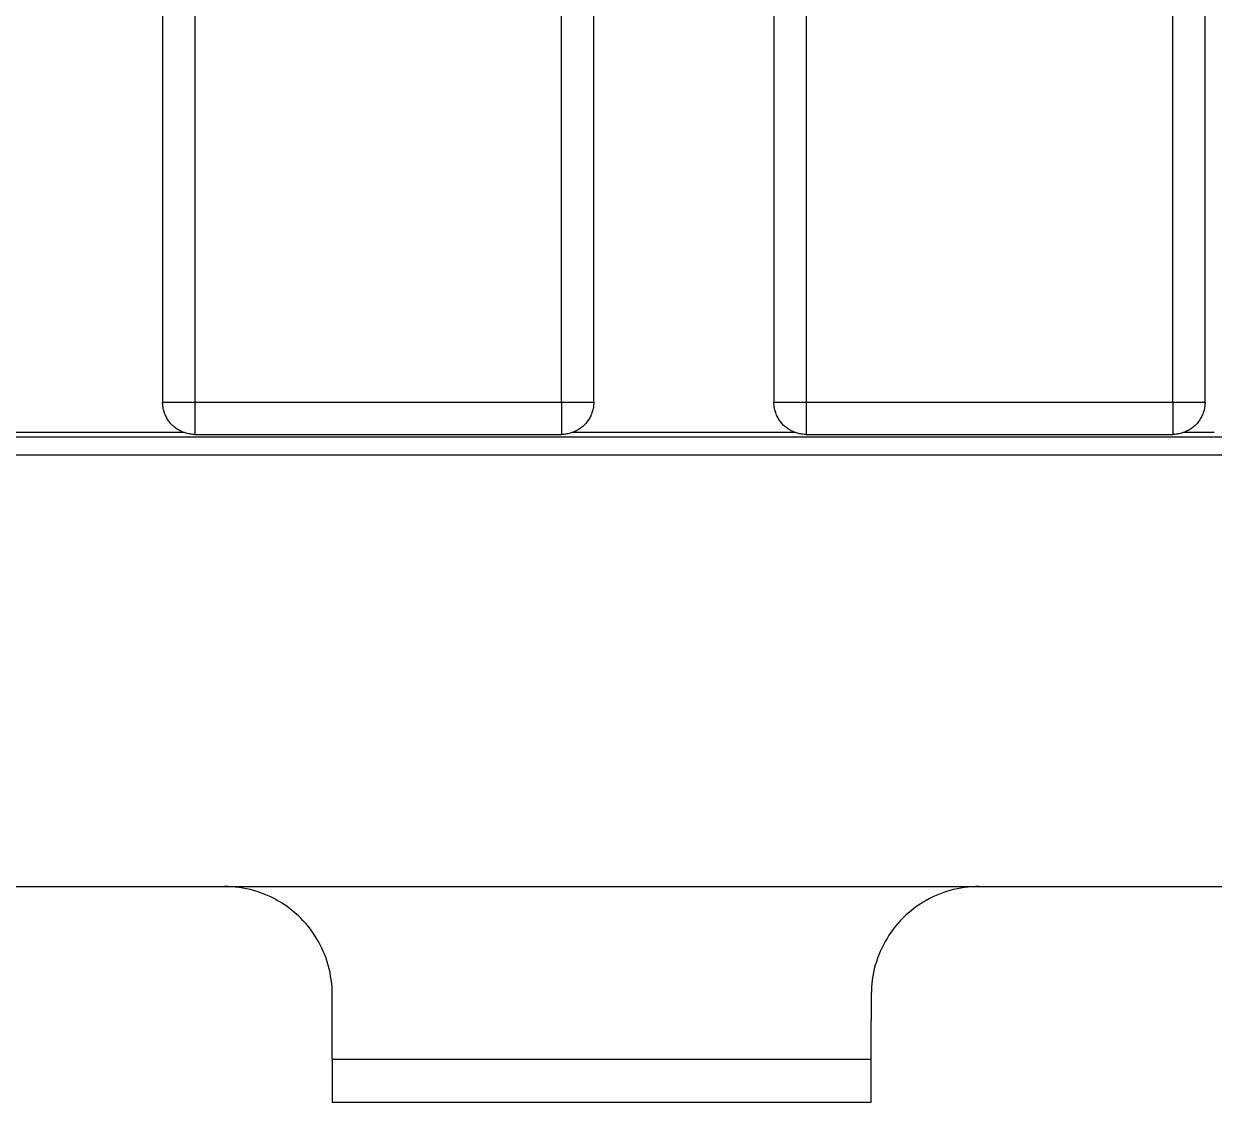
# Model space of a CAD drawing. Header units: millimetres. Extents: x -1283 to 2747, y -259 to 2557.
# Drawn here: x 1693.5 to 1804, y 1281.7 to 1381.7 of the extents above; entities that cross this region are included whole.
import ezdxf

# ---------------------------------------------------------------- set-up
doc = ezdxf.new("R2010")
doc.units = ezdxf.units.MM
doc.header["$MEASUREMENT"] = 0
doc.layers.add('Utwórz2D linie widoczne', color=7, linetype='Continuous', true_color=0x000000)

msp = doc.modelspace()

# ---------------------------------------------------------------- linework, layer by layer
at = {"layer": 'Utwórz2D linie widoczne'}
for p, q in [((1706.41, 2055.65), (1706.41, 1346.65)), ((1709.41, 2055.65), (1709.41, 1346.65)), ((1743.41, 1346.65), (1743.41, 2055.65)), ((1746.41, 1346.65), (1746.41, 2055.65)), ((1763.11, 2055.65), (1763.11, 1346.65)), ((1766.11, 2055.65), (1766.11, 1346.65)), ((1800.11, 1346.65), (1800.11, 2055.65)), ((1803.11, 1346.65), (1803.11, 2055.65)), ((1706.41, 1346.65), (1709.41, 1346.65)), ((1706.41, 1346.54), (1706.41, 1346.65)), ((1706.42, 1346.44), (1706.41, 1346.54)), ((1706.43, 1346.34), (1706.42, 1346.44)), ((1706.44, 1346.24), (1706.43, 1346.34)), ((1706.45, 1346.14), (1706.44, 1346.24)), ((1706.47, 1346.04), (1706.45, 1346.14)), ((1706.5, 1345.94), (1706.47, 1346.04)), ((1709.41, 1346.65), (1743.41, 1346.65)), ((1709.41, 1346.65), (1709.41, 1343.65)), ((1743.41, 1346.65), (1746.41, 1346.65)), ((1743.41, 1346.65), (1743.41, 1343.65)), ((1746.35, 1346.04), (1746.32, 1345.94)), ((1746.37, 1346.14), (1746.35, 1346.04)), ((1746.38, 1346.24), (1746.37, 1346.14)), ((1746.39, 1346.34), (1746.38, 1346.24)), ((1746.4, 1346.44), (1746.39, 1346.34)), ((1746.41, 1346.54), (1746.4, 1346.44)), ((1746.41, 1346.65), (1746.41, 1346.54)), ((1763.11, 1346.65), (1766.11, 1346.65)), ((1763.11, 1346.54), (1763.11, 1346.65)), ((1763.12, 1346.44), (1763.11, 1346.54)), ((1763.13, 1346.34), (1763.12, 1346.44)), ((1763.14, 1346.24), (1763.13, 1346.34)), ((1763.15, 1346.14), (1763.14, 1346.24)), ((1763.17, 1346.04), (1763.15, 1346.14)), ((1763.2, 1345.94), (1763.17, 1346.04)), ((1766.11, 1346.65), (1800.11, 1346.65)), ((1766.11, 1346.65), (1766.11, 1343.65)), ((1800.11, 1346.65), (1803.11, 1346.65)), ((1800.11, 1346.65), (1800.11, 1343.65)), ((1803.05, 1346.04), (1803.02, 1345.94)), ((1803.07, 1346.14), (1803.05, 1346.04)), ((1803.08, 1346.24), (1803.07, 1346.14)), ((1803.09, 1346.34), (1803.08, 1346.24)), ((1803.1, 1346.44), (1803.09, 1346.34)), ((1803.11, 1346.54), (1803.1, 1346.44)), ((1803.11, 1346.65), (1803.11, 1346.54)), ((1706.52, 1345.84), (1706.5, 1345.94)), ((1706.55, 1345.74), (1706.52, 1345.84)), ((1706.58, 1345.64), (1706.55, 1345.74)), ((1706.62, 1345.54), (1706.58, 1345.64)), ((1706.66, 1345.45), (1706.62, 1345.54)), ((1706.7, 1345.36), (1706.66, 1345.45)), ((1706.75, 1345.27), (1706.7, 1345.36)), ((1706.8, 1345.18), (1706.75, 1345.27)), ((1706.85, 1345.09), (1706.8, 1345.18)), ((1706.9, 1345), (1706.85, 1345.09)), ((1706.96, 1344.92), (1706.9, 1345)), ((1707.02, 1344.83), (1706.96, 1344.92)), ((1745.86, 1344.92), (1745.8, 1344.83)), ((1745.92, 1345), (1745.86, 1344.92)), ((1745.97, 1345.09), (1745.92, 1345)), ((1746.03, 1345.18), (1745.97, 1345.09)), ((1746.07, 1345.27), (1746.03, 1345.18)), ((1746.12, 1345.36), (1746.07, 1345.27)), ((1746.16, 1345.45), (1746.12, 1345.36)), ((1746.2, 1345.54), (1746.16, 1345.45)), ((1746.24, 1345.64), (1746.2, 1345.54)), ((1746.27, 1345.74), (1746.24, 1345.64)), ((1746.3, 1345.84), (1746.27, 1345.74)), ((1746.32, 1345.94), (1746.3, 1345.84)), ((1763.22, 1345.84), (1763.2, 1345.94)), ((1763.25, 1345.74), (1763.22, 1345.84)), ((1763.28, 1345.64), (1763.25, 1345.74)), ((1763.32, 1345.54), (1763.28, 1345.64)), ((1763.36, 1345.45), (1763.32, 1345.54)), ((1763.4, 1345.36), (1763.36, 1345.45)), ((1763.45, 1345.27), (1763.4, 1345.36)), ((1763.5, 1345.18), (1763.45, 1345.27)), ((1763.55, 1345.09), (1763.5, 1345.18)), ((1763.6, 1345), (1763.55, 1345.09)), ((1763.66, 1344.92), (1763.6, 1345)), ((1763.72, 1344.83), (1763.66, 1344.92)), ((1802.56, 1344.92), (1802.5, 1344.83)), ((1802.62, 1345), (1802.56, 1344.92)), ((1802.67, 1345.09), (1802.62, 1345)), ((1802.73, 1345.18), (1802.67, 1345.09)), ((1802.77, 1345.27), (1802.73, 1345.18)), ((1802.82, 1345.36), (1802.77, 1345.27)), ((1802.86, 1345.45), (1802.82, 1345.36)), ((1802.9, 1345.54), (1802.86, 1345.45)), ((1802.94, 1345.64), (1802.9, 1345.54)), ((1802.97, 1345.74), (1802.94, 1345.64)), ((1803, 1345.84), (1802.97, 1345.74)), ((1803.02, 1345.94), (1803, 1345.84)), ((1708.44, 1343.81), (1687.68, 1343.81)), ((1707.08, 1344.75), (1707.02, 1344.83)), ((1707.15, 1344.67), (1707.08, 1344.75)), ((1707.22, 1344.6), (1707.15, 1344.67)), ((1707.29, 1344.52), (1707.22, 1344.6)), ((1707.36, 1344.45), (1707.29, 1344.52)), ((1707.44, 1344.38), (1707.36, 1344.45)), ((1707.52, 1344.32), (1707.44, 1344.38)), ((1707.6, 1344.26), (1707.52, 1344.32)), ((1707.68, 1344.19), (1707.6, 1344.26)), ((1707.76, 1344.14), (1707.68, 1344.19)), ((1707.85, 1344.08), (1707.76, 1344.14)), ((1707.94, 1344.03), (1707.85, 1344.08)), ((1708.03, 1343.98), (1707.94, 1344.03)), ((1708.12, 1343.94), (1708.03, 1343.98)), ((1708.21, 1343.89), (1708.12, 1343.94)), ((1708.31, 1343.85), (1708.21, 1343.89)), ((1708.41, 1343.82), (1708.31, 1343.85)), ((1708.5, 1343.79), (1708.41, 1343.82)), ((1744.41, 1343.82), (1744.32, 1343.79)), ((1765.14, 1343.81), (1744.38, 1343.81)), ((1744.51, 1343.85), (1744.41, 1343.82)), ((1744.61, 1343.89), (1744.51, 1343.85)), ((1744.7, 1343.94), (1744.61, 1343.89)), ((1744.79, 1343.98), (1744.7, 1343.94)), ((1744.88, 1344.03), (1744.79, 1343.98)), ((1744.97, 1344.08), (1744.88, 1344.03)), ((1745.06, 1344.14), (1744.97, 1344.08)), ((1745.14, 1344.19), (1745.06, 1344.14)), ((1745.22, 1344.26), (1745.14, 1344.19)), ((1745.3, 1344.32), (1745.22, 1344.26)), ((1745.38, 1344.38), (1745.3, 1344.32)), ((1745.46, 1344.45), (1745.38, 1344.38)), ((1745.53, 1344.52), (1745.46, 1344.45)), ((1745.6, 1344.6), (1745.53, 1344.52)), ((1745.67, 1344.67), (1745.6, 1344.6)), ((1745.74, 1344.75), (1745.67, 1344.67)), ((1745.8, 1344.83), (1745.74, 1344.75)), ((1763.78, 1344.75), (1763.72, 1344.83)), ((1763.85, 1344.67), (1763.78, 1344.75)), ((1763.92, 1344.6), (1763.85, 1344.67)), ((1763.99, 1344.52), (1763.92, 1344.6)), ((1764.06, 1344.45), (1763.99, 1344.52)), ((1764.14, 1344.38), (1764.06, 1344.45)), ((1764.22, 1344.32), (1764.14, 1344.38)), ((1764.3, 1344.26), (1764.22, 1344.32)), ((1764.38, 1344.19), (1764.3, 1344.26)), ((1764.46, 1344.14), (1764.38, 1344.19)), ((1764.55, 1344.08), (1764.46, 1344.14)), ((1764.64, 1344.03), (1764.55, 1344.08)), ((1764.73, 1343.98), (1764.64, 1344.03)), ((1764.82, 1343.94), (1764.73, 1343.98)), ((1764.91, 1343.89), (1764.82, 1343.94)), ((1765.01, 1343.85), (1764.91, 1343.89)), ((1765.11, 1343.82), (1765.01, 1343.85)), ((1765.2, 1343.79), (1765.11, 1343.82)), ((1801.11, 1343.82), (1801.02, 1343.79)), ((1803.96, 1343.81), (1801.08, 1343.81)), ((1801.21, 1343.85), (1801.11, 1343.82)), ((1801.31, 1343.89), (1801.21, 1343.85)), ((1801.4, 1343.94), (1801.31, 1343.89)), ((1801.49, 1343.98), (1801.4, 1343.94)), ((1801.58, 1344.03), (1801.49, 1343.98)), ((1801.67, 1344.08), (1801.58, 1344.03)), ((1801.76, 1344.14), (1801.67, 1344.08)), ((1801.84, 1344.19), (1801.76, 1344.14)), ((1801.92, 1344.26), (1801.84, 1344.19)), ((1802, 1344.32), (1801.92, 1344.26)), ((1802.08, 1344.38), (1802, 1344.32)), ((1802.16, 1344.45), (1802.08, 1344.38)), ((1802.23, 1344.52), (1802.16, 1344.45)), ((1802.3, 1344.6), (1802.23, 1344.52)), ((1802.37, 1344.67), (1802.3, 1344.6)), ((1802.44, 1344.75), (1802.37, 1344.67)), ((1802.5, 1344.83), (1802.44, 1344.75)), ((1809.65, 1343.38), (1524.65, 1343.38)), ((1708.6, 1343.76), (1708.5, 1343.79)), ((1708.7, 1343.73), (1708.6, 1343.76)), ((1708.8, 1343.71), (1708.7, 1343.73)), ((1708.9, 1343.69), (1708.8, 1343.71)), ((1709, 1343.67), (1708.9, 1343.69)), ((1709.1, 1343.66), (1709, 1343.67)), ((1709.21, 1343.65), (1709.1, 1343.66)), ((1709.31, 1343.65), (1709.21, 1343.65)), ((1709.41, 1343.65), (1709.31, 1343.65)), ((1709.41, 1343.65), (1743.41, 1343.65)), ((1743.51, 1343.65), (1743.41, 1343.65)), ((1743.61, 1343.65), (1743.51, 1343.65)), ((1743.72, 1343.66), (1743.61, 1343.65)), ((1743.82, 1343.67), (1743.72, 1343.66)), ((1743.92, 1343.69), (1743.82, 1343.67)), ((1744.02, 1343.71), (1743.92, 1343.69)), ((1744.12, 1343.73), (1744.02, 1343.71)), ((1744.22, 1343.76), (1744.12, 1343.73)), ((1744.32, 1343.79), (1744.22, 1343.76)), ((1765.3, 1343.76), (1765.2, 1343.79)), ((1765.4, 1343.73), (1765.3, 1343.76)), ((1765.5, 1343.71), (1765.4, 1343.73)), ((1765.6, 1343.69), (1765.5, 1343.71)), ((1765.7, 1343.67), (1765.6, 1343.69)), ((1765.8, 1343.66), (1765.7, 1343.67)), ((1765.91, 1343.65), (1765.8, 1343.66)), ((1766.01, 1343.65), (1765.91, 1343.65)), ((1766.11, 1343.65), (1766.01, 1343.65)), ((1766.11, 1343.65), (1800.11, 1343.65)), ((1800.21, 1343.65), (1800.11, 1343.65)), ((1800.31, 1343.65), (1800.21, 1343.65)), ((1800.42, 1343.66), (1800.31, 1343.65)), ((1800.52, 1343.67), (1800.42, 1343.66)), ((1800.62, 1343.69), (1800.52, 1343.67)), ((1800.72, 1343.71), (1800.62, 1343.69)), ((1800.82, 1343.73), (1800.72, 1343.71)), ((1800.92, 1343.76), (1800.82, 1343.73)), ((1801.02, 1343.79), (1800.92, 1343.76)), ((1822.15, 1341.72), (1522.15, 1341.72)), ((1522.15, 1301.72), (1822.15, 1301.72)), ((1712.49, 1301.71), (1712.15, 1301.72)), ((1712.83, 1301.69), (1712.49, 1301.71)), ((1713.17, 1301.66), (1712.83, 1301.69)), ((1713.51, 1301.62), (1713.17, 1301.66)), ((1713.85, 1301.57), (1713.51, 1301.62)), ((1714.18, 1301.51), (1713.85, 1301.57)), ((1714.52, 1301.43), (1714.18, 1301.51)), ((1714.85, 1301.35), (1714.52, 1301.43)), ((1715.18, 1301.25), (1714.85, 1301.35)), ((1715.5, 1301.14), (1715.18, 1301.25)), ((1715.82, 1301.02), (1715.5, 1301.14)), ((1716.13, 1300.89), (1715.82, 1301.02)), ((1716.45, 1300.75), (1716.13, 1300.89)), ((1716.75, 1300.6), (1716.45, 1300.75)), ((1777.86, 1300.75), (1777.55, 1300.6)), ((1778.17, 1300.89), (1777.86, 1300.75)), ((1778.48, 1301.02), (1778.17, 1300.89)), ((1778.8, 1301.14), (1778.48, 1301.02)), ((1779.13, 1301.25), (1778.8, 1301.14)), ((1779.45, 1301.35), (1779.13, 1301.25)), ((1779.78, 1301.43), (1779.45, 1301.35)), ((1780.12, 1301.51), (1779.78, 1301.43)), ((1780.45, 1301.57), (1780.12, 1301.51)), ((1780.79, 1301.62), (1780.45, 1301.57)), ((1781.13, 1301.66), (1780.79, 1301.62)), ((1781.47, 1301.69), (1781.13, 1301.66)), ((1781.81, 1301.71), (1781.47, 1301.69)), ((1782.15, 1301.72), (1781.81, 1301.71)), ((1717.05, 1300.43), (1716.75, 1300.6)), ((1717.35, 1300.26), (1717.05, 1300.43)), ((1717.63, 1300.08), (1717.35, 1300.26)), ((1717.92, 1299.89), (1717.63, 1300.08)), ((1718.19, 1299.69), (1717.92, 1299.89)), ((1718.46, 1299.47), (1718.19, 1299.69)), ((1776.11, 1299.69), (1775.84, 1299.47)), ((1776.38, 1299.89), (1776.11, 1299.69)), ((1776.67, 1300.08), (1776.38, 1299.89)), ((1776.95, 1300.26), (1776.67, 1300.08)), ((1777.25, 1300.43), (1776.95, 1300.26)), ((1777.55, 1300.6), (1777.25, 1300.43)), ((1718.72, 1299.25), (1718.46, 1299.47)), ((1718.98, 1299.03), (1718.72, 1299.25)), ((1719.22, 1298.79), (1718.98, 1299.03)), ((1719.46, 1298.54), (1719.22, 1298.79)), ((1719.69, 1298.29), (1719.46, 1298.54)), ((1774.84, 1298.54), (1774.61, 1298.29)), ((1775.08, 1298.79), (1774.84, 1298.54)), ((1775.32, 1299.03), (1775.08, 1298.79)), ((1775.58, 1299.25), (1775.32, 1299.03)), ((1775.84, 1299.47), (1775.58, 1299.25)), ((1719.91, 1298.03), (1719.69, 1298.29)), ((1720.12, 1297.76), (1719.91, 1298.03)), ((1720.32, 1297.48), (1720.12, 1297.76)), ((1720.51, 1297.2), (1720.32, 1297.48)), ((1773.98, 1297.48), (1773.79, 1297.2)), ((1774.18, 1297.76), (1773.98, 1297.48)), ((1774.39, 1298.03), (1774.18, 1297.76)), ((1774.61, 1298.29), (1774.39, 1298.03)), ((1720.69, 1296.91), (1720.51, 1297.2)), ((1720.87, 1296.62), (1720.69, 1296.91)), ((1721.03, 1296.32), (1720.87, 1296.62)), ((1773.43, 1296.62), (1773.27, 1296.32)), ((1773.61, 1296.91), (1773.43, 1296.62)), ((1773.79, 1297.2), (1773.61, 1296.91)), ((1721.18, 1296.01), (1721.03, 1296.32)), ((1721.32, 1295.7), (1721.18, 1296.01)), ((1721.45, 1295.39), (1721.32, 1295.7)), ((1721.57, 1295.07), (1721.45, 1295.39)), ((1772.85, 1295.39), (1772.73, 1295.07)), ((1772.98, 1295.7), (1772.85, 1295.39)), ((1773.12, 1296.01), (1772.98, 1295.7)), ((1773.27, 1296.32), (1773.12, 1296.01)), ((1721.68, 1294.74), (1721.57, 1295.07)), ((1721.78, 1294.42), (1721.68, 1294.74)), ((1721.87, 1294.09), (1721.78, 1294.42)), ((1772.52, 1294.42), (1772.43, 1294.09)), ((1772.62, 1294.74), (1772.52, 1294.42)), ((1772.73, 1295.07), (1772.62, 1294.74)), ((1721.94, 1293.75), (1721.87, 1294.09)), ((1722, 1293.42), (1721.94, 1293.75)), ((1722.06, 1293.08), (1722, 1293.42)), ((1722.1, 1292.74), (1722.06, 1293.08)), ((1772.24, 1293.08), (1772.2, 1292.74)), ((1772.3, 1293.42), (1772.24, 1293.08)), ((1772.36, 1293.75), (1772.3, 1293.42)), ((1772.43, 1294.09), (1772.36, 1293.75)), ((1722.13, 1292.4), (1722.1, 1292.74)), ((1722.14, 1292.06), (1722.13, 1292.4)), ((1722.15, 1291.72), (1722.14, 1292.06)), ((1772.16, 1292.06), (1772.15, 1291.72)), ((1772.17, 1292.4), (1772.16, 1292.06)), ((1772.2, 1292.74), (1772.17, 1292.4)), ((1722.15, 1289.32), (1722.15, 1291.72)), ((1772.15, 1291.72), (1772.15, 1289.32)), ((1722.15, 1285.72), (1722.15, 1289.32)), ((1772.15, 1285.72), (1772.15, 1289.32)), ((1722.15, 1285.72), (1722.15, 1281.72)), ((1722.15, 1285.72), (1732.15, 1285.72)), ((1732.15, 1285.72), (1762.15, 1285.72)), ((1762.15, 1285.72), (1772.15, 1285.72)), ((1772.15, 1281.72), (1772.15, 1285.72)), ((1722.15, 1281.72), (1732.15, 1281.72)), ((1732.15, 1281.72), (1762.15, 1281.72)), ((1762.15, 1281.72), (1772.15, 1281.72))]:
    msp.add_line(p, q, dxfattribs=at)

doc.saveas('drawing.dxf')
